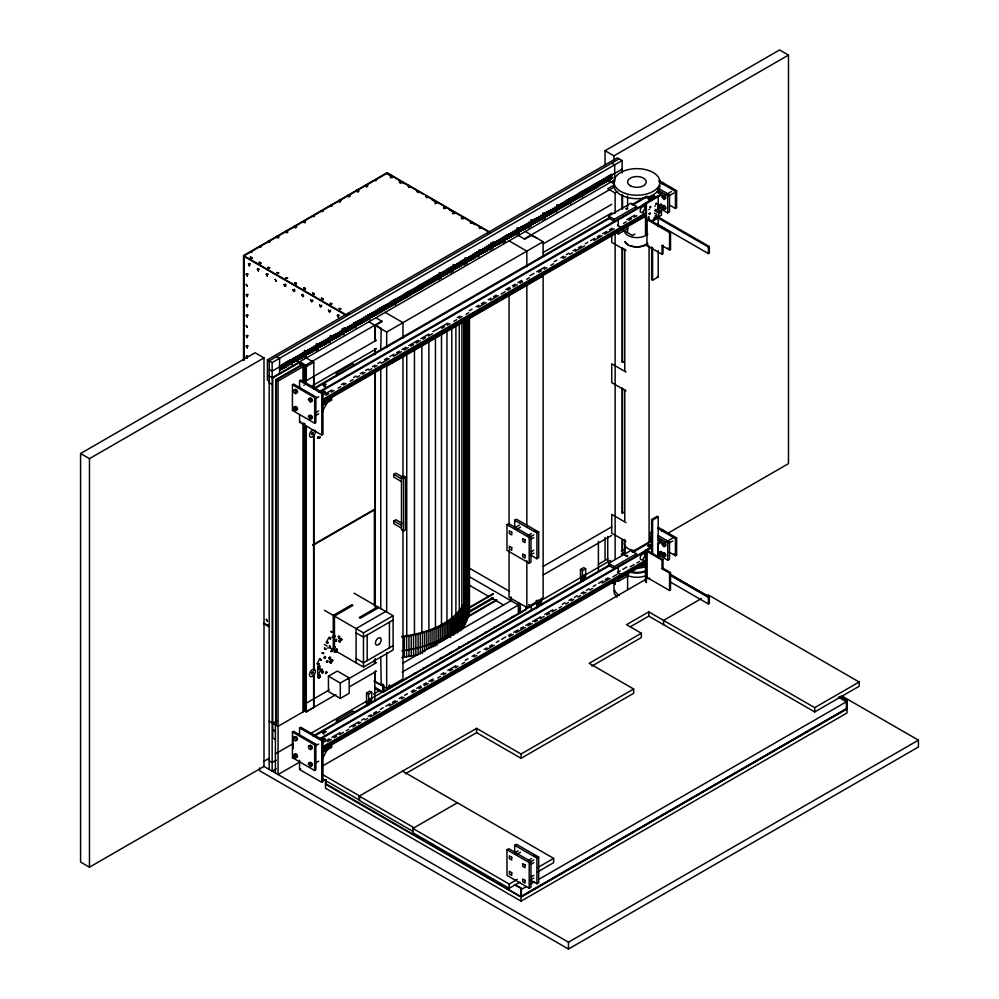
<?xml version="1.0" encoding="UTF-8"?>
<svg xmlns="http://www.w3.org/2000/svg" width="999" height="999" viewBox="0 0 999 999"><rect width="100%" height="100%" fill="white"/><g stroke="black" fill="none" stroke-linecap="round" stroke-linejoin="round"><path stroke-width="1.5" d="M464.235 595.729L464.06 600.387L464.06 320.267M463.723 321.853L463.723 605.082L464.91 595.716M322.153 671.578L322.14 672.964L323.451 671.74M469.455 317.769L469.455 612.312L468.793 616.658L468.169 616.62L468.469 318.531M324.812 656.73L324.937 658.341L325.537 656.855L324.663 656.368L325.524 658.254L325.237 657.667M329.233 658.466L329.845 656.98L329.52 659.04M401.848 637.087C427.984 633.616 461.588 622.889 468.394 593.918L467.345 593.868C460.626 622.477 427.447 633.066 401.635 636.5M461.9 321.765L461.85 629.395L467.432 618.631L468.394 608.978M650.224 545.566L649.812 545.317M276.111 409.877L276.111 411.326M276.111 461.201L276.111 462.649M276.111 512.524L276.111 513.973M276.111 563.848L276.111 565.297M276.111 615.172L276.111 616.62M276.111 666.495L276.111 667.944M276.111 717.819L276.111 719.268M465.959 619.892L466.408 618.531M318.444 674.874L318.444 675.886L320.092 676.123L320.092 675.112L318.444 674.874L320.791 669.417L322.44 669.655L322.44 670.654M320.791 669.417L321.928 670.891M464.847 622.602L465.434 621.253M286.014 285.826L285.489 284.066M294.905 290.959L294.38 289.198M303.783 296.091L302.734 294.28M312.675 301.223L312.675 300.025M321.566 306.356L321.566 305.157M330.457 311.488L330.457 310.289M659.74 211.214L660.776 211.313L660.776 212.725M321.903 670.616L322.04 669.093L321.178 670.978M316.783 390.459L317.232 389.498M319.106 664.273L317.295 663.498L319.568 659.028L321.378 659.815L319.568 659.028M321.928 412.3L327.123 402.772M328.209 642.981L326.411 642.132L328.808 637.737L330.607 638.586L328.808 637.737M321.928 759.59L327.859 748.701M463.461 625.262L461.813 627.872M294.68 390.322L295.417 389.273L296.89 390.122L297.615 392.008L296.89 393.057M294.68 407.43L295.417 406.381L296.89 407.23L297.615 409.115L296.89 410.164M309.503 398.876L310.239 397.827L311.7 398.676L312.437 400.562L311.7 401.61M309.503 415.984L310.239 414.935L311.7 415.784L312.437 417.669L311.7 418.718M661.837 183.816L662.574 182.78M663.011 196.141L663.736 195.105L665.209 195.941L665.946 197.839L665.209 198.876M663.011 206.406L663.736 205.369L665.209 206.206L665.946 208.104L665.209 209.141M294.68 737.612L295.417 736.563L296.89 737.412L297.615 739.297L296.89 740.346M294.68 754.72L295.417 753.671L296.89 754.52L297.615 756.405L296.89 757.454M309.503 746.166L310.239 745.117L311.7 745.966L312.437 747.851L311.7 748.9M309.503 763.273L310.239 762.225L311.7 763.074L312.437 764.959L311.7 766.008M651.286 536.588L650.549 537.624L651.286 539.522M661.837 531.106L662.574 530.069L664.035 530.906M663.011 543.431L663.736 542.395L665.209 543.244L665.946 545.129L665.209 546.166M663.011 553.696L663.736 552.659L665.209 553.508L665.946 555.394L665.209 556.431M252.16 258.579L250.062 258.579M278.833 237.712L276.735 237.712M261.051 263.711L258.953 263.711M287.724 232.58L285.627 232.58M296.603 227.447L294.817 227.872L295.554 226.835M349.95 196.653L347.852 196.653M357.043 191.084L357.792 192.12L358.828 191.521M365.934 185.951L366.67 186.988L367.719 186.388M305.494 289.373L303.396 289.373M392.32 177.66L390.222 177.66M314.385 294.505L312.287 294.505M401.211 182.792L400.162 183.391M323.276 299.638L322.227 300.237M347.852 314.011L348.901 313.399M436.763 203.321L434.977 203.746M445.654 208.454L443.556 208.454M454.545 213.586L452.447 213.586M463.436 218.719L461.338 218.719M488.012 233.092L489.06 232.48M268.157 624.775L268.157 625.624M424.612 667.969L422.827 668.393M486.838 632.042L485.052 632.467M495.729 626.91L493.943 627.335M332.392 650.524L330.944 651.398L331.818 649.924L332.38 650.524L330.944 651.398L332.23 651.56M332.03 637.325L333.366 636.126M329.57 647.764L329.907 645.704M334.003 646.902L334.465 646.44L334.578 648.064L333.828 647.926M338.611 636.363L339.373 636.5L338.723 637.986L338.186 636.513L339.81 636.463L338.711 637.874M654.47 213.287L655.219 213.287M336.688 640.946L335.414 640.796L336.288 639.323C338.137 639.372 333.753 641.495 336.251 640.684M335.751 652.172L334.465 652.022L335.339 650.549L334.403 650.886L334.228 651.823L335.964 652.285M327.772 662.162L326.473 662.012L326.623 660.976L327.922 661.126M323.314 672.777L322.015 672.614L323.314 671.378M323.639 657.854L324.363 657.417M327.797 660.789L326.473 662L327.322 661.912M328.384 647.876L327.535 647.976M243.531 360.527L243.531 255.569L387 172.74L490.109 232.268M80.582 453.521L255.107 352.759L263.998 357.892L263.998 766.42L89.473 867.194L80.582 862.062L80.582 453.521L89.473 458.653L263.998 357.892M605.057 164.748L605.057 150.712L779.595 49.95L788.486 55.082L788.486 463.623L667.657 533.379M605.057 150.712L613.948 155.844L788.486 55.082M269.193 381.069L267.407 380.045L267.407 359.852L617.357 157.817L622.102 160.552L622.102 173.027M619.143 158.841L269.193 360.876L269.193 769.417M267.407 359.852L272.153 362.587L622.102 160.552M622.102 169.106L272.153 371.141L269.193 369.43M279.857 369.78L612.961 177.46M272.153 377.647L614.697 179.882M269.193 375.936L272.739 377.984L299.413 362.587M275.712 724.937L275.712 379.695L302.372 364.298M613.898 185.127L607.729 188.699L615.134 192.969L617.607 191.546M275.712 379.695L278.072 381.069L302.972 366.695M297.927 362.762L303.858 366.183L381.793 321.191M524.313 238.898L614.235 186.988M531.73 235.14L524.762 239.161L518.394 235.477M306.281 383.741L306.281 366.633L313.811 362.287L313.811 388.723M537.212 238.311L530.831 235.14M292.445 384.752L293.631 384.066L315.859 396.89L315.859 422.552L314.673 423.239L292.445 410.414L292.445 384.752L314.673 397.577L315.859 396.89M299.563 388.336L299.563 380.644L300.749 379.957L322.964 392.782L322.964 434.365L321.79 435.04L299.563 422.215L299.563 414.51M368.893 321.79L386.675 332.055L543.131 241.733L543.131 255.732M303.758 379.308L306.231 380.731L376.511 340.147M543.244 243.881L611.688 204.37M311.638 386.163L376.511 348.701M543.244 252.435L611.688 212.924M336.451 376.086L336.451 373.201L352.747 363.786L354.533 364.822M636.475 206.481L614.248 219.318L614.248 221.366L608.616 218.119L608.616 216.071L630.844 203.234L636.475 206.481L636.475 208.541M314.435 387.962L609.427 217.657M632.117 204.545L646.728 196.116M313.823 389.173L610.164 218.082M632.866 204.982L647.477 196.541M648.176 198.189L649.949 199.9L648.176 198.189L649.662 197.327L651.435 198.364M649.213 197.927L650.399 197.253L649.213 198.614L649.213 197.927L651.385 199.188M648.176 198.876L650.224 198.277M655.431 196.728L652.172 198.614L652.172 199.987L650.699 199.126L650.699 197.765L653.958 195.879L655.431 196.728L655.431 198.102M658.254 211.726L658.254 196.653L646.403 203.496L646.403 235.14L645.504 234.628L645.504 202.984L652.097 199.176M654.732 197.652L657.367 196.141L658.254 196.653M318.718 391.995L651.036 200.137M656.343 197.065L661.663 193.993L661.663 194.855L657.679 197.153M320.055 392.07L645.716 204.058M292.445 410.414L293.631 409.727M299.563 380.644L321.79 393.469L322.964 392.782M666.383 194.43L671.465 191.508M315.147 398.751L318.706 396.703M657.579 189.922L667.732 195.792L669.517 194.768L669.517 211.875L667.732 212.899L658.841 207.767M658.928 181.818L675.436 191.346L676.623 190.659L676.623 207.767L675.436 208.454L670.354 205.519M323.863 394.667L331.943 389.997M341.371 384.565L344.068 383.004M353.496 377.56L356.193 375.999M360.227 373.676L362.924 372.115M365.622 370.567L368.306 369.006M372.352 366.67L375.05 365.122M377.734 363.561L380.432 362M384.478 359.677L387.175 358.117M389.86 356.568L393.906 354.233M396.603 352.672L399.288 351.124M401.985 349.563L406.031 347.227M408.716 345.679L418.156 340.234M420.841 338.673L428.921 334.016M432.967 331.68L447.789 323.127M457.217 317.682L459.902 316.121M469.343 310.677L472.028 309.128M476.073 306.793L478.771 305.232M481.456 303.684L484.153 302.123M488.199 299.787L490.884 298.239M493.581 296.678L496.278 295.13M505.706 289.685L509.752 287.35M512.437 285.789L515.134 284.24M517.832 282.68L521.865 280.344M529.957 275.687L533.99 273.351M536.688 271.79L544.767 267.133M554.195 261.688L556.893 260.127M560.938 257.792L563.623 256.243M566.321 254.683L569.018 253.134M573.051 250.799L575.749 249.238M578.446 247.69L581.143 246.129M585.177 243.793L587.874 242.245M590.571 240.684L594.605 238.349M597.302 236.8L599.999 235.24M602.697 233.691L606.73 231.356M609.427 229.795L612.125 228.247M626.81 219.768L634.777 215.16M668.918 195.879L673.988 192.944M325.949 395.179L328.646 393.618M331.331 392.07L334.028 390.509M338.074 388.174L340.759 386.625M343.456 385.065L346.154 383.504M350.199 381.181L352.884 379.62M356.93 377.285L359.628 375.736M362.312 374.175L365.01 372.627M369.056 370.292L371.74 368.731M374.438 367.182L377.135 365.622M381.181 363.286L389.26 358.629M393.294 356.293L401.386 351.623M404.071 350.075L408.116 347.739M410.814 346.178L413.499 344.63M416.196 343.069L420.242 340.734M422.927 339.185L425.624 337.625M428.321 336.076L432.367 333.741M441.795 328.296L444.48 326.735M447.177 325.187L449.875 323.626M453.908 321.291L456.605 319.742M459.303 318.182L462 316.633M466.034 314.298L468.731 312.737M478.159 307.292L486.238 302.635M490.284 300.299L498.364 295.629M501.061 294.081L505.094 291.745M507.792 290.185L510.489 288.636M513.186 287.075L517.22 284.74M519.917 283.192L522.614 281.631M526.648 279.295L529.345 277.747M538.773 272.302L541.47 270.741M544.168 269.193L546.853 267.632M550.899 265.297L553.596 263.748M563.024 258.304L565.721 256.743M569.755 254.408L572.452 252.859M575.149 251.298L584.577 245.854M594.005 240.409L602.085 235.752M604.782 234.191L614.21 228.746M623.563 223.351L626.223 221.815M628.87 220.28L631.53 218.744M634.19 217.208L636.85 215.684M322.015 399.837L646.303 212.612M658.266 205.707L660.913 204.171L661.663 204.608L661.663 206.993L657.679 209.303M322.752 400.274L645.716 213.811M657.679 206.905L661.663 204.608M322.752 401.81L645.716 215.347M657.679 208.441L661.663 206.144L658.279 204.196M322.752 402.659L645.716 216.196M386.675 366.271L543.131 275.949M321.678 404.133L331.705 398.351L331.705 400.062L321.678 405.844M616.146 232.73L618.393 234.028L627.884 228.559L627.884 226.498M658.791 212.937L661.463 211.388L661.463 215.16L658.791 216.696L658.791 212.937L656.518 211.613M315.085 412.999L318.631 410.951M299.563 422.215L300.749 421.528M315.147 415.859L318.706 413.811M658.216 217.944L652.572 221.204L651.635 220.654L657.28 217.395L658.216 217.944L658.216 225.699M634.939 234.053L632.467 235.489L623.401 230.245M662.05 245.642L662.986 245.105L662.986 253.796L662.05 254.333L662.05 245.642L669.567 249.987L670.516 249.45L670.516 232.068L669.567 232.605L646.99 219.568L646.99 245.642L647.926 245.105M655.631 216.608L708.391 247.065L709.34 246.528L709.34 253.047L708.391 253.584L658.279 224.65M651.635 247.065L651.635 279.683L652.572 280.22L658.216 276.96L658.216 250.562M401.498 481.58L393.793 477.135L393.793 474.388L395.866 473.201L402.285 476.898M401.498 477.135L403.571 475.936L405.644 477.135L405.644 529.82L403.571 531.018L401.498 529.82L401.498 477.135L403.571 478.334L405.644 477.135M312.862 544.905L375.025 509.003M312.787 545.454L374.375 509.89L374.375 605.769M401.498 528.109L393.793 523.663L393.793 520.929L395.866 519.73L402.285 523.439M506.98 524.687L508.766 523.663L530.981 536.488L530.981 562.15L529.208 563.186L506.98 550.349L506.98 524.687L529.208 537.524L533.816 534.852M514.685 527.784L514.685 520.242L516.458 519.218L538.686 532.042L538.686 557.704L536.913 558.728L530.369 554.957M377.709 606.855L359.19 617.544L360.377 618.231L378.896 607.542M514.36 527.959L519.368 525.074M516.733 529.333L520.479 527.16M385.714 611.475L356.081 628.583L356.081 662.799M527.697 535.651L531.443 533.491M324.425 610.302L363.486 632.854L393.119 615.746L393.119 649.962L363.486 667.07L329.82 647.627M514.685 520.242L536.913 533.066L538.686 532.042M531.318 539.035L533.816 537.599M393.119 620.029L363.486 637.137L356.081 632.854M531.318 551.698L533.816 550.249M531.318 554.433L533.816 552.996M328.446 676.186L337.337 671.053L349.188 677.896L349.188 693.294L340.309 698.426L328.446 691.583L328.446 676.186L340.309 683.029L349.188 677.896M393.119 645.691L363.486 662.799L356.081 658.516M468.756 607.717L492.957 593.743M469.23 607.991L493.431 594.018M329.208 689.947L306.231 703.209L303.758 701.785M348.127 679.02L376.511 662.637M543.244 566.371L611.688 526.86M272.739 723.226L276.773 720.903M468.756 611.525L492.957 597.552M469.23 612.337L493.431 598.364M467.145 616.795L496.715 599.725M305.632 710.401L278.072 726.31L269.193 721.178M467.145 617.345L496.715 600.262M335.964 694.592L306.231 711.763L306.231 425.799M349.475 686.8L376.511 671.191M543.244 574.924L611.688 535.414M303.758 710.339L306.281 711.862L313.811 707.517L313.811 674.862M402.759 663.224L511.663 600.337M651.635 553.696L651.635 519.53L657.28 516.271L658.216 516.82L658.216 557.192M651.635 519.53L652.572 520.079L658.216 516.82M374.825 681.568L381.193 684.74L380.756 656.98M292.445 732.042L293.631 731.355L315.859 744.18L315.859 769.842L314.673 770.529L292.445 757.704L292.445 732.042L314.673 744.867L315.859 744.18M299.563 734.09L299.563 727.934L300.749 727.247L322.964 740.084L322.964 781.655L321.79 782.329L299.563 769.505L299.563 760.264M402.098 672.152L520.417 603.846M366.533 693.031L369.792 691.146L371.715 692.257L371.715 700.137L368.456 702.01L366.533 700.898L366.533 693.031L368.456 694.143L371.715 692.257M580.469 569.517L583.728 567.632L585.651 568.743L585.651 576.61L582.392 578.496L580.469 577.385L580.469 569.517L582.392 570.629L585.651 568.743M651.735 531.793L649.949 532.817L649.949 542.145M373.501 694.13L378.896 691.021M598.426 564.285L607.854 558.841M621.316 551.061L625.362 548.726M373.976 681.081L386.675 688.411L402.972 679.008L402.972 529.62M509.053 550.549L509.053 597.227L526.835 607.492L543.131 598.089L543.131 274.4M368.456 699.275L371.266 698.164L370.829 703.046M538.249 601.248L541.058 600.137L540.609 605.019M582.392 575.761L585.214 574.65L584.765 579.52M275.412 753.845L292.857 743.78M310.327 733.691L366.758 701.111M370.791 698.788L536.65 603.021M540.671 600.699L582.292 576.673M584.977 575.124L610.514 560.377M621.291 554.158L625.337 551.823M374.762 687.762L382.804 692.394L526.273 609.565L526.248 606.43M263.611 761.525L269.018 758.403M336.451 723.376L336.451 720.491L352.747 711.076L354.533 712.112M636.475 553.771L614.248 566.608L614.248 568.656L608.616 565.409L608.616 563.361L630.844 550.524L636.475 553.771L636.475 555.831M313.087 736.038L609.427 564.947M632.117 551.835L652.047 540.334M315.172 735.689L610.164 565.372M632.866 552.272L651.46 541.533M276.199 760.239L272.153 762.574L269.193 760.863M648.176 545.479L649.662 544.63L648.176 546.166L648.176 545.479L651.385 547.165M649.213 545.217L650.399 544.542L649.213 545.904L649.213 545.217L651.385 546.478M648.176 546.166L649.949 547.19L651.435 545.654M645.504 581.918L645.504 550.274L652.097 546.465M320.055 738.511L652.359 546.653M657.679 543.593L661.663 541.283L661.663 542.145L657.679 544.443M645.504 550.274L646.403 550.786L651.673 547.739M320.055 739.36L645.716 551.348M292.445 757.704L293.631 757.017M299.563 727.934L321.79 740.759L322.964 740.084M666.383 541.72L672.739 538.061M315.147 746.041L318.706 743.993M276.199 768.793L272.153 771.128L272.153 362.587M657.579 537.212L667.732 543.081L669.517 542.057L669.517 559.165L667.732 560.189L658.841 555.057M676.623 537.949L658.841 527.684L657.654 528.371L675.436 538.636L676.623 537.949L676.623 555.057L675.436 555.744L669.093 552.072M322.515 742.744L329.245 738.848M331.943 737.299L340.022 732.629M349.45 727.185L358.878 721.74M361.576 720.179L364.273 718.631M368.306 716.295L371.004 714.747M373.701 713.186L376.398 711.625M380.432 709.302L383.129 707.742M385.826 706.181L389.86 703.858M392.557 702.297L395.254 700.749M399.288 698.413L401.985 696.852M404.682 695.304L407.38 693.743M411.413 691.408L414.11 689.859M416.808 688.299L420.841 685.963M423.539 684.415L426.236 682.854M428.921 681.306L432.967 678.97M441.046 674.3L443.743 672.752M447.789 670.416L455.869 665.746M465.297 660.302L467.994 658.753M472.028 656.418L474.725 654.857M477.422 653.309L480.107 651.748M484.153 649.412L486.85 647.864M489.547 646.303L492.232 644.755M496.278 642.419L498.976 640.859M501.66 639.31L505.706 636.975M508.404 635.414L511.088 633.865M513.786 632.305L517.832 629.969M520.529 628.421L523.214 626.86M525.911 625.312L529.957 622.976M532.642 621.415L540.734 616.758M544.767 614.422L552.847 609.752M562.275 604.308L564.972 602.759M569.018 600.424L571.715 598.863M574.4 597.315L577.097 595.754M581.143 593.418L583.828 591.87M586.525 590.309L589.223 588.761M593.256 586.425L595.953 584.865M598.651 583.316L602.697 580.981M605.382 579.42L608.079 577.872M620.167 570.891L617.507 572.427L622.015 575.024M622.827 569.355L626.81 567.057M668.918 543.169L672.727 540.971M327.297 741.683L331.331 739.36M334.028 737.799L336.725 736.238M339.423 734.69L343.456 732.354M346.154 730.806L348.851 729.245M352.884 726.91L355.582 725.361M358.279 723.8L360.964 722.24M365.01 719.917L367.707 718.356M370.404 716.807L379.832 711.363M389.26 705.918L397.34 701.248M401.386 698.913L404.071 697.364M412.15 692.694L416.196 690.359M418.893 688.811L421.59 687.25M424.275 685.689L428.321 683.366M431.019 681.805L433.703 680.257M437.749 677.921L440.447 676.36M443.131 674.812L445.829 673.251M449.875 670.916L452.572 669.367M455.257 667.807L457.954 666.258M462 663.923L464.685 662.362M474.113 656.917L476.81 655.369M486.238 649.924L494.318 645.254M509.14 636.7L513.186 634.365M515.871 632.817L525.299 627.372M527.996 625.811L532.042 623.476M534.74 621.927L537.425 620.367M540.122 618.818L544.168 616.483M546.853 614.922L549.55 613.374M552.247 611.813L556.281 609.477M558.978 607.929L561.675 606.368M565.721 604.033L568.406 602.484M571.103 600.923L573.801 599.375M577.834 597.04L580.531 595.479M583.229 593.93L585.926 592.37M589.959 590.034L592.657 588.486M602.085 583.041L610.164 578.371M612.862 576.823L616.907 574.487M630.207 566.808L634.19 564.51M636.85 562.974L639.497 561.438M322.015 747.127L646.303 559.902M658.266 552.996L660.913 551.473L661.663 551.898L661.663 554.295L657.679 556.593M322.752 747.564L645.716 561.101M657.679 554.195L661.663 551.898M299.575 762.137L278.072 774.55L278.072 381.069M322.752 749.1L645.716 562.637M657.679 555.731L661.663 553.434L658.279 551.485M322.752 749.949L645.716 563.498M321.678 751.435L331.705 745.641L331.705 747.352L321.678 753.146M616.146 580.019L618.393 581.318L627.884 575.849L627.884 573.788M299.563 769.505L300.749 768.818M662.05 560.089L662.986 559.54L662.986 568.231L670.516 572.577L670.516 589.959L669.567 590.509L646.99 577.472L646.99 551.398L662.05 560.089L662.05 568.781L669.567 573.126L670.516 572.577M315.147 763.149L318.706 761.101M662.05 568.781L662.986 568.231M321.865 766.383L645.903 579.295M325.786 783.703L521.053 896.79L847.002 708.603M630.469 626.698L648.776 616.133L814.709 711.937L859.152 686.276L859.152 682.005L814.709 707.654L648.776 611.863L626.548 624.687L641.358 633.241L641.358 637.524L591.883 666.083M412.749 831.255L359.265 800.386L359.265 796.103L476.61 728.358L521.053 754.02L633.653 689.01L633.653 693.294L521.053 758.303L476.61 732.642L405.307 773.8M641.358 633.241L589.21 663.348L633.653 689.01M701.298 598.638L663.586 620.416L663.586 624.687M670.142 575.362L708.391 597.439L709.34 596.903L709.34 603.408L708.391 603.958L670.142 581.88M519.98 882.092L509.203 888.323L412.899 832.716L412.899 828.446L457.355 802.784M506.98 849.737L508.766 848.713L530.981 861.538L530.981 887.199L529.208 888.236L506.98 875.399L506.98 849.737L529.208 862.574L530.981 861.538M514.685 852.834L514.685 845.291L516.458 844.267L538.686 857.092L538.686 882.754L536.913 883.778L530.369 880.007M515.609 852.284L518.106 850.836M516.733 854.382L520.479 852.209M527.697 860.701L531.443 858.541M531.318 861.35L533.816 859.914M514.685 845.291L536.913 858.116L538.686 857.092M531.318 864.085L533.816 862.649M412.899 828.446L509.203 884.04L517.282 879.37M537.487 867.706L553.646 858.378L553.646 862.661L537.487 871.99M531.318 876.747L533.816 875.311M531.318 879.482L533.816 878.046M514.31 884.677L521.353 888.398L521.353 896.615M839.959 696.665L847.002 700.386L847.002 712.961L521.053 901.148L325.487 788.236L325.487 779.769M521.053 889.597L526.461 886.488M530.506 884.14L534.552 881.805M538.611 879.47L846.415 701.76L846.415 708.603L521.053 896.44M847.002 708.94L521.053 897.127L325.487 784.215M263.599 766.196L568.468 942.207L918.418 740.159L918.418 747.002L568.468 949.05L259.553 770.704L259.553 767.969M333.591 647.027L335.202 647.002L334.091 648.413L333.379 647.964M335.714 649.362L337.325 649.338L336.201 650.749L335.502 650.299M325.911 672.102L326.923 672.315L326.061 673.713L325.474 673.114L326.923 672.315L326.336 671.64M319.168 663.661L317.22 664.11L317.982 663.973M322.003 653.346L323.738 653.009L322.977 653.134L323.651 653.633L322.103 652.747M328.296 642.357L326.323 642.757L327.073 642.657M317.295 663.498L318.431 663.811M339.273 201.348L340.01 201.174M305.195 222.74L303.396 222.315M296.303 284.665L294.518 284.24M324.176 391.346C321.641 392.232 326.486 393.281 325.187 391.508M476.91 637.787L477.647 636.75M401.848 657.617L418.094 654.657L418.094 634.128M468.019 642.919L468.756 641.882M459.128 647.015L459.865 646.84M405.794 678.845L406.531 677.809M396.903 682.941L397.639 682.767M388.012 688.074L388.748 687.899M324.176 738.636C321.641 739.522 326.486 740.571 325.187 738.798M326.411 642.132L327.572 642.494M332.505 636.987L333.491 636.8M319.48 668.768C321.928 668.343 316.621 669.355 319.056 668.943M324.001 386.738L325.674 386.476M314.335 389.048L316.009 388.786M401.848 650.774C427.984 647.302 461.588 636.575 468.394 607.604L468.394 319.131M332.13 631.793C334.49 631.53 329.245 632.242 331.606 631.992M466.183 596.053L467.644 596.028M466.196 596.278L464.935 596.291L464.935 320.841M649.812 198.514L649.662 197.327M654.707 206.269L655.344 205.894M648.788 209.69L649.425 209.315M648.913 216.621L648.788 217.208M646.728 220.717L646.728 219.143M249.4 263.486L250.449 264.098M258.291 268.619L259.34 269.231M267.183 273.751L268.232 274.363M247.178 273.664L248.227 274.275M247.178 294.193L248.227 294.805M247.178 304.458L248.227 305.07M338.299 314.81L339.348 315.422M247.178 314.722L248.227 315.334M247.178 335.252L248.227 335.864M247.178 345.517L248.227 346.129M247.178 355.781L248.227 356.393M646.728 578.621L646.728 577.047M340.01 202.385L338.961 201.786M319.131 437.724L319.418 438.324L318.344 438.074M511.725 617.07L513.199 617.07L513.199 616.221M502.834 622.202L504.32 622.202L504.32 621.353M459.128 646.84L460.177 647.439L458.391 647.864M449.5 652.996L450.974 652.996L450.974 652.147M431.718 663.261L433.204 663.261L433.204 662.412M413.936 673.526L415.422 673.526L415.422 672.677M396.903 682.767L397.952 683.366L396.153 683.791M388.012 687.899L389.061 688.498L387.275 688.923M658.841 180.394L676.623 190.659M658.079 188.174L669.517 194.768M611.725 163.112L614.697 164.823L614.697 181.98M657.155 191.396L661.663 193.993M658.279 192.907L661.663 194.855M650.699 197.765L652.172 198.614M649.213 198.614L651.385 199.875M608.029 180.307L613.361 183.391M658.054 209.428L661.463 211.388M645.504 202.984L646.403 203.496M655.257 215.309L709.34 246.528M647.926 219.031L670.516 232.068M668.006 248.002L670.516 249.45M608.616 216.071L614.248 219.318M617.507 225.137L622.015 227.735M646.99 245.642L662.05 254.333M625.986 250.562L611.725 242.332L611.725 235.09M657.28 276.423L658.216 276.96M525.349 231.468L543.131 241.733M509.053 240.871L526.835 251.136L526.835 266.696M399.051 180.245L387 172.74M401.735 181.781L423.151 194.156M425.836 195.704L488.773 232.043M390.085 175.612L386.526 173.551L243.531 256.119L345.304 314.872M401.261 182.055L403.933 183.604M432.055 199.837L434.74 201.386M449.463 209.89L452.147 211.438M472.227 223.039L474.912 224.575M621.728 361.014L624.325 362.512M625.986 372.028L611.725 363.798L611.725 382.617L625.986 390.846M385.202 312.387L402.972 322.652L402.972 338.211M375.861 317.769L382.23 321.453L375.274 325.474L375.274 341.034M375.274 324.962L381.193 328.384L380.756 350.424M243.531 255.569L346.641 315.097M673.826 536.563L676.036 539.298M621.728 511.563L624.325 513.061M658.079 535.464L669.517 542.057M658.279 539.335L661.663 541.283M658.279 540.197L661.663 542.145M625.986 522.577L611.725 514.348L611.725 533.166L625.986 541.396M674.088 553.596L676.623 555.057M652.172 545.904L650.699 545.054L650.699 546.416L652.172 547.277M658.279 552.335L661.663 554.295M647.926 550.861L662.986 559.54M336.451 373.201L338.224 374.225M306.281 357.942L313.811 362.287M708.029 594.755L859.152 682.005M669.767 574.05L709.34 596.903M670.179 574.612L706.555 595.604M299.712 361.738L305.632 365.159M295.854 360.539L306.281 366.633M298.226 362.587L302.372 364.985M276.598 356.606L279.558 358.316L279.558 373.913M841.533 695.779L918.418 740.159M840.259 696.49L847.002 700.386M608.616 563.361L614.248 566.608M838.348 697.102L846.415 701.76M534.615 530.544L536.838 531.83M269.193 382.779L272.153 384.49M611.438 582.267L615.134 584.403L615.134 579.72M393.793 474.388L401.498 478.846M393.793 520.929L401.498 525.374M469.555 568.269L509.727 591.458M528.608 604.582L531.281 606.131L531.281 610.576M468.843 576.411L518.394 605.019M468.843 584.964L488.936 596.553M491.608 598.101L503.658 605.069M354.058 593.194L393.119 615.746M324.425 644.517L327.123 646.078M263.611 623.039L268.968 626.136M374.762 687.212L382.804 691.845M263.611 623.588L268.968 626.673M375.711 688.923L380.157 691.495M336.451 720.491L338.224 721.515M402.535 771.128L553.646 858.378M322.777 733.328L324.001 734.028M533.503 854.957L537.949 857.529M275.412 730.931L272.739 729.382L272.739 377.984M275.412 731.605L272.739 730.069L272.739 737.936L275.412 739.485M514.61 884.515L521.353 888.398M321.853 774.163L359.565 795.941L359.565 800.211L321.853 778.433M359.265 796.103L414.086 827.759M336.588 648.863L337.187 650.511L335.452 650.062M656.156 213.699L656.593 214.335M442.082 657.28L442.082 658.129L440.297 657.704M333.903 636.6L334.665 636.738L334.553 635.127L334.777 637.112M464.423 596.99L466.058 600.874M320.329 659.065C319.418 657.217 321.528 661.638 320.617 659.79M329.32 645.779L330.157 647.677M324.95 648.426C324.051 646.578 326.124 651.011 325.224 649.15M329.583 637.787L329.308 637.2L330.107 639.11M465.809 597.602L466.158 598.389M846.715 700.561L846.715 708.778M814.709 707.654L814.709 711.937M708.391 247.065L708.391 253.584M708.391 597.439L708.391 603.958M675.436 191.346L675.436 208.454M675.436 538.636L675.436 555.744M669.567 232.605L669.567 249.987M669.567 573.126L669.567 590.509M667.732 195.792L667.732 212.899M667.732 543.081L667.732 560.189M660.913 204.171L660.913 205.719M660.913 551.473L660.913 553.009M658.254 214.735L658.254 217.745M658.254 223.776L658.254 226.785M658.254 543.943L658.254 557.504M654.32 217.158L654.32 219.755M653.958 195.879L653.958 197.253M652.572 247.602L652.572 280.22M652.572 520.079L652.572 554.245M649.949 546.503L649.949 547.19M649.075 246.004L649.075 542.507M648.776 611.863L648.776 616.133M646.403 550.786L646.403 582.429M627.597 195.966L627.597 206.88M627.597 228.721L627.597 231.83M627.597 574.875L627.597 588.911M624.762 249.126L624.762 370.854M624.762 389.573L624.762 520.666M624.762 539.385L624.762 554.994M623.139 216.234L623.139 217.095M623.139 229.233L622.402 226.411L622.402 227.959M623.139 563.523L623.139 564.385M623.139 576.535L622.402 573.701L622.402 575.249M622.539 194.93L622.539 208.966M622.539 247.952L622.539 361.8M622.539 388.311L622.539 513.061M622.539 539.572L622.539 555.169M622.102 194.855L622.102 208.891M622.102 247.877L622.102 362.35M622.102 388.211L622.102 513.286M622.102 539.46L622.102 550.374M618.393 231.98L618.393 234.028M618.393 579.27L618.393 581.318M618.244 219.193L618.244 226.411M618.244 566.483L618.244 573.701M615.134 192.969L615.134 213.249M615.134 233.516L615.134 559.452M613.948 155.844L613.948 160.527M611.725 174.038L611.725 178.709M610.639 175.125L610.639 179.62M610.339 174.95L610.339 179.783M610.039 175.125L610.039 179.62M608.641 176.274L608.641 180.769M608.354 176.099L608.354 180.931M608.054 176.274L608.054 180.769M607.729 536.463L607.729 561.413M606.655 177.422L606.655 181.918M606.356 177.248L606.356 182.08M606.068 177.422L606.068 181.918M605.057 537.425L605.057 559.253M604.67 178.571L604.67 183.067M604.37 178.396L604.37 183.229M604.083 178.571L604.083 183.067M602.684 179.72L602.684 184.203M602.385 179.545L602.385 184.378M602.085 179.72L602.085 184.203M600.699 180.869L600.699 185.352M600.399 180.694L600.399 185.527M600.099 180.869L600.099 185.352M598.701 182.018L598.701 186.501M598.413 181.843L598.413 186.676M598.401 541.371L598.401 571.828M598.114 182.018L598.114 186.501M596.715 183.167L596.715 187.65M596.415 182.992L596.415 187.824M596.128 183.167L596.128 187.65M594.73 184.315L594.73 188.799M594.43 184.141L594.43 188.973M594.13 184.315L594.13 188.799M592.744 185.452L592.744 189.947M592.444 185.29L592.444 190.122M592.145 185.452L592.145 189.947M590.746 186.601L590.746 191.096M590.459 186.438L590.459 191.271M590.159 186.601L590.159 191.096M588.761 187.75L588.761 192.245M588.461 187.587L588.461 192.42M588.174 187.75L588.174 192.245M586.775 188.898L586.775 193.394M586.475 188.736L586.475 193.569M586.176 188.898L586.176 193.394M584.79 190.047L584.79 194.543M584.49 189.885L584.49 194.718M584.19 190.047L584.19 194.543M582.792 191.196L582.792 195.692M582.842 576.011L582.842 581.143M582.504 191.021L582.504 197.015M582.392 570.629L582.392 580.894M582.205 191.196L582.205 195.692M580.806 192.345L580.806 196.84M580.519 192.17L580.519 197.003M580.219 192.345L580.219 196.84M578.821 193.494L578.821 197.989M578.521 193.319L578.521 198.152M578.234 193.494L578.234 197.989M576.835 194.643L576.835 199.138M576.535 194.468L576.535 199.3M576.236 194.643L576.236 199.138M574.85 195.792L574.85 200.275M574.55 195.617L574.55 200.449M574.25 195.792L574.25 200.275M572.852 196.94L572.852 201.423M572.564 196.766L572.564 201.598M572.265 196.94L572.265 201.423M570.866 198.089L570.866 202.572M570.566 197.914L570.566 203.908M570.279 198.089L570.279 202.572M568.881 199.238L568.881 203.721M568.581 199.063L568.581 203.896M568.468 942.207L568.468 949.05M568.281 199.238L568.281 203.721M566.895 200.387L566.895 204.87M566.595 200.212L566.595 205.045M566.296 200.387L566.296 204.87M564.897 201.536L564.897 206.019M564.61 201.361L564.61 206.194M564.31 201.536L564.31 206.019M562.912 202.672L562.912 207.168M562.612 202.51L562.612 207.342M562.325 202.672L562.325 207.168M560.926 203.821L560.926 208.316M560.626 203.659L560.626 208.491M560.339 203.821L560.339 208.316M558.941 204.97L558.941 209.465M558.641 204.807L558.641 209.64M558.341 204.97L558.341 209.465M556.955 204.62L556.955 210.614M556.655 206.293L556.655 211.938M556.356 207.617L556.356 210.614M554.957 207.268L554.957 211.763M554.67 207.442L554.67 211.925M554.37 208.766L554.37 211.763M552.971 208.416L552.971 212.912M552.672 208.591L552.672 213.074M552.385 209.915L552.385 212.912M550.986 209.565L550.986 214.061M550.686 209.74L550.686 214.223M550.387 209.565L550.387 214.061M549 210.714L549 215.21M548.701 210.539L548.701 215.372M548.401 210.714L548.401 215.21M547.002 211.863L547.002 216.346M546.715 211.688L546.715 216.521M546.416 211.863L546.416 216.346M545.017 213.012L545.017 217.495M544.717 212.837L544.717 218.831M544.43 213.012L544.43 218.993M543.031 212.662L543.031 218.644M542.732 214.323L542.732 219.98M542.432 215.659L542.432 218.644M541.508 598.176L541.508 602.11L538.249 603.983L536.313 602.872L536.313 600.249M541.046 215.309L541.046 219.792M540.746 215.472L540.746 219.967M540.447 216.808L540.447 219.792M539.048 216.458L539.048 220.941M538.761 216.621L538.761 221.116M538.686 601.51L538.686 606.643L538.249 600.049M538.461 217.944L538.461 220.941M537.062 217.607L537.062 222.09M536.913 533.066L536.913 558.728M536.913 858.116L536.913 883.778M536.775 217.77L536.775 222.265M536.475 217.607L536.475 222.09M535.077 218.744L535.077 223.239M534.777 218.581L534.777 223.414M534.49 218.744L534.49 223.239M533.091 219.892L533.091 224.388M532.792 219.73L532.792 224.563M532.492 219.892L532.492 224.388M531.106 219.543L531.106 225.537M530.806 221.216L530.806 226.86M530.506 222.54L530.506 225.537M529.208 537.524L529.208 563.186M529.208 862.574L529.208 888.236M529.108 222.19L529.108 226.686M528.821 222.365L528.821 228.009M528.521 223.689L528.521 226.686M527.122 223.339L527.122 227.834M526.823 223.514L526.823 227.997M526.835 283.816L526.835 526.573M526.835 560.814L526.835 607.492M526.535 224.837L526.535 227.834M525.137 224.488L525.137 228.983M524.837 224.663L524.837 229.146M524.537 225.986L524.537 228.983M523.151 225.637L523.151 230.132M522.852 225.811L522.852 230.294M522.552 225.637L522.552 230.132M521.153 226.785L521.153 231.281M520.866 226.611L520.866 231.443M521.053 754.02L521.053 758.303M521.053 888.573L521.053 901.148M520.566 226.785L520.566 231.281M520.317 603.621L520.317 612.974L519.867 603.359M519.168 227.934L519.168 232.417M518.868 227.76L518.868 233.754M518.581 227.934L518.581 233.916M518.394 602.659L518.394 613.573M517.182 227.585L517.182 233.566M516.883 229.246L516.883 234.902M516.595 230.582L516.595 233.566M515.197 230.232L515.197 234.715M514.897 230.394L514.897 234.89M514.597 231.731L514.597 234.715M513.211 231.381L513.211 235.864M512.912 231.543L512.912 236.039M512.612 232.879L512.612 235.864M511.213 232.53L511.213 237.013M510.926 232.692L510.926 237.188M510.988 596.828L510.988 601.498M510.626 232.53L510.626 237.013M509.228 233.679L509.228 238.162M509.053 293.781L509.053 525.649M509.203 884.04L509.203 888.323M508.928 233.841L508.928 238.336M508.641 233.679L508.641 238.162M507.242 234.815L507.242 239.31M506.943 234.653L506.943 239.485M506.643 234.815L506.643 239.31M505.257 235.964L505.257 240.459M504.957 236.139L504.957 241.783M504.657 237.462L504.657 241.958M503.259 237.113L503.259 241.608M502.972 237.287L502.972 242.932M502.672 238.611L502.672 241.608M501.273 238.262L501.273 242.757M500.974 238.436L500.974 242.932M500.686 239.76L500.686 242.757M499.288 239.41L499.288 243.906M498.988 239.585L498.988 244.068M498.688 240.909L498.688 243.906M497.302 240.559L497.302 245.055M497.002 240.734L497.002 245.217M496.703 240.559L496.703 245.055M495.304 241.708L495.304 246.204M495.017 241.533L495.017 246.366M494.717 241.708L494.717 246.204M493.319 242.857L493.319 247.352M493.031 241.533L493.031 247.515M492.732 242.857L492.732 248.838M491.333 244.006L491.333 248.501M491.033 242.682L491.033 248.664M490.746 244.006L490.746 249.987M489.348 245.155L489.348 249.638M489.048 244.98L489.048 249.812M488.748 245.155L488.748 249.638M487.362 246.303L487.362 250.786M487.062 246.129L487.062 250.961M486.763 246.303L486.763 250.786M485.364 247.452L485.364 251.935M485.077 247.277L485.077 252.11M484.777 247.452L484.777 251.935M483.379 248.601L483.379 253.084M483.079 248.426L483.079 253.259M482.792 248.601L482.792 253.084M481.393 249.75L481.393 254.233M481.093 249.575L481.093 254.408M480.794 249.75L480.794 254.233M479.408 250.886L479.408 255.382M479.108 249.563L479.108 255.557M478.808 250.886L478.808 256.88M477.41 252.035L477.41 256.531M477.122 251.873L477.122 256.706M476.823 252.035L476.823 256.531M476.61 728.358L476.61 732.642M475.424 253.184L475.424 257.68M475.124 253.022L475.124 257.854M474.837 253.184L474.837 257.68M473.439 254.333L473.439 258.828M473.139 254.171L473.139 259.003M472.852 254.333L472.852 258.828M471.453 255.482L471.453 259.977M471.153 255.307L471.153 260.14M470.854 256.98L470.854 259.977M469.468 256.631L469.468 261.126M469.168 256.456L469.168 261.288M468.868 256.631L468.868 261.126M468.793 317.432L468.793 616.658M468.169 318.956L468.169 616.62M467.819 596.715L467.819 617.245M467.657 318.731L467.657 596.291M467.47 257.779L467.47 262.275M467.557 318.906L467.569 596.64M467.432 598.101L467.432 618.631M467.182 257.605L467.182 262.437M467.22 318.456L467.345 596.64M466.983 620.017L466.558 595.604L466.558 599.712M466.883 257.779L466.883 263.773M466.92 318.893L466.77 600.499M466.446 600.861L466.446 621.39M466.283 320.417L466.321 600.287M466.058 595.404L465.959 602.409M465.784 595.991L465.784 600.099M465.859 602.222L465.859 622.752M465.484 258.928L465.484 263.424M465.472 596.578L465.472 599.313M465.184 257.605L465.184 263.586M465.147 595.804L465.147 598.538M465.184 603.583L465.184 624.113M464.897 258.928L464.897 264.91M464.722 320.292L464.722 600.411M464.46 604.919L464.46 625.449M463.661 606.256L463.661 626.785M463.499 260.077L463.499 264.573M463.199 259.902L463.199 264.735M462.899 260.077L462.899 264.573M462.787 607.567L462.787 628.096M461.513 261.226L461.513 265.709M461.213 261.051L461.213 265.884M460.914 261.226L460.914 265.709M460.864 610.152L460.864 630.681M459.802 611.413L459.802 630.581M459.515 262.375L459.515 266.858M459.278 323.102L459.278 612.562M459.228 262.2L459.228 267.033M458.928 263.873L458.928 266.858M458.666 612.662L458.666 631.83M457.53 263.524L457.53 268.007M457.48 613.898L457.48 633.054M457.23 263.349L457.23 268.182M456.943 263.524L456.943 268.007M456.231 615.109L456.231 632.891M455.894 325.824L455.894 615.284M455.544 264.673L455.544 269.156M455.244 264.498L455.244 269.33M454.945 264.673L454.945 269.156M454.92 616.296L454.92 634.09M453.558 265.821L453.558 270.304M453.558 617.457L453.558 635.252M453.259 264.485L453.259 270.479M452.959 265.821L452.959 271.803M452.122 618.593L452.122 635.027M451.773 328.321L451.773 619.343M451.56 266.958L451.56 271.453M451.273 266.795L451.273 271.628M450.974 266.958L450.974 272.952M450.649 619.717L450.649 637.512M449.575 268.107L449.575 272.602M449.288 267.944L449.288 272.777M449.1 620.804L449.1 637.225M448.988 268.107L448.988 272.602M447.589 269.255L447.589 273.751M447.515 621.865L447.515 638.299M447.29 269.093L447.29 273.926M447.003 269.255L447.003 273.751M446.953 330.557L446.953 623.126M445.866 622.914L445.866 639.335M445.604 270.404L445.604 274.9M445.304 270.242L445.304 275.075M445.005 271.903L445.005 274.9M444.168 623.913L444.168 640.347M443.618 271.553L443.618 276.049M443.319 271.378L443.319 276.211M443.019 271.553L443.019 276.049M442.42 624.899L442.42 641.321M441.62 272.702L441.62 277.198M441.496 334.053L441.496 625.062M441.333 272.527L441.333 277.36M441.034 272.702L441.034 278.696M440.621 625.849L440.621 642.27M439.635 273.851L439.635 278.346M439.335 272.527L439.335 278.509M439.048 273.851L439.048 279.845M438.773 626.773L438.773 643.194M437.649 275L437.649 279.495M437.35 274.825L437.35 279.658M437.05 275L437.05 279.495M436.888 627.659L436.888 645.454M435.664 276.149L435.664 280.644M435.364 275.974L435.364 280.806M435.452 337.2L435.452 628.221M435.064 276.149L435.064 280.644M434.952 628.521L434.952 646.303M433.666 277.297L433.666 281.78M433.379 277.123L433.379 281.955M433.079 277.297L433.079 281.78M432.967 629.345L432.967 647.127M431.68 278.446L431.68 282.929M431.381 278.271L431.381 283.104M431.093 278.446L431.093 282.929M430.956 630.132L430.956 647.926M429.695 279.595L429.695 284.078M429.395 279.42L429.395 284.253M429.108 279.595L429.108 284.078M428.883 341.533L428.896 648.676M427.709 280.744L427.709 285.227M427.41 280.569L427.41 285.402M427.11 280.744L427.11 285.227M426.81 631.605L426.81 649.4M425.724 281.893L425.724 286.376M425.424 281.718L425.424 286.551M425.124 281.893L425.124 286.376M424.675 632.292L424.675 651.46M423.726 283.029L423.726 287.525M423.439 282.867L423.439 287.7M423.139 283.029L423.139 287.525M422.515 632.941L422.515 653.471M421.853 345.479L421.853 633.378M421.74 284.178L421.74 288.674M421.441 284.016L421.441 288.848M421.153 284.178L421.153 288.674M420.317 633.553L420.317 654.083M419.755 285.327L419.755 289.822M419.455 285.165L419.455 289.997M419.155 285.327L419.155 289.822M417.769 286.476L417.769 290.971M417.47 286.313L417.47 291.146M417.17 286.476L417.17 290.971M415.771 287.625L415.771 292.12M415.846 634.677L415.846 655.207M415.484 287.45L415.484 292.295M415.184 287.625L415.184 292.12M414.448 348.988L414.448 635.339M413.786 288.773L413.786 293.269M413.486 288.599L413.486 293.431M413.561 635.177L413.561 655.706M413.199 288.773L413.199 293.269M411.8 289.922L411.8 294.418M411.501 289.747L411.501 294.58M411.201 289.922L411.201 294.418M411.263 635.639L411.263 656.168M409.815 291.071L409.815 295.567M409.515 290.896L409.515 295.729M409.215 291.071L409.215 295.567M408.941 636.063L408.941 656.593M407.817 292.22L407.817 296.715M407.53 292.045L407.53 296.878M407.23 292.22L407.23 296.715M406.743 353.609L406.743 636.85M406.593 636.438L406.593 656.967M405.831 293.369L405.831 297.852M405.544 293.194L405.544 298.027M405.244 293.369L405.244 297.852M404.233 636.788L404.233 657.317M403.846 294.518L403.846 299.001M403.546 294.343L403.546 299.176M403.571 478.334L403.571 531.018M403.259 294.518L403.259 299.001M402.972 356.88L402.972 476.71M401.86 295.667L401.86 300.15M401.561 295.492L401.561 300.324M401.261 295.667L401.261 300.15M399.875 296.815L399.875 301.298M399.575 296.641L399.575 301.473M399.275 296.815L399.275 301.298M397.877 297.964L397.877 302.447M397.59 297.789L397.59 302.622M397.29 297.964L397.29 302.447M395.891 299.101L395.891 303.596M395.592 298.938L395.592 304.92M395.304 299.101L395.304 303.596M393.906 300.249L393.906 304.745M393.606 300.087L393.606 304.92M393.306 300.249L393.306 304.745M391.92 301.398L391.92 305.894M391.62 301.236L391.62 306.069M391.321 301.398L391.321 305.894M389.922 302.547L389.922 307.043M389.635 302.385L389.635 307.217M389.635 685.302L389.635 688.411L389.198 685.039M389.335 302.547L389.335 307.043M389.423 622.165L389.423 647.827M387.937 303.696L387.937 308.192M387.637 303.521L387.637 308.366M387.35 303.696L387.35 308.192M386.675 332.055L386.675 347.615M386.675 364.735L386.675 612.162M386.675 652.622L386.675 688.411M385.951 304.845L385.951 309.34M385.651 304.67L385.651 309.503M385.364 304.845L385.364 309.34M383.966 305.994L383.966 310.489M383.716 685.089L383.716 691.832L383.266 685.339M383.666 305.819L383.666 310.652M383.366 305.994L383.366 310.489M382.804 684.053L382.804 692.394M381.98 307.143L381.98 311.638M381.68 306.968L381.68 311.8M381.381 307.143L381.381 311.638M380.756 367.532L380.756 608.741M379.982 308.291L379.982 312.787M379.695 308.117L379.695 312.949M379.395 308.291L379.395 312.787M377.997 309.44L377.997 313.923M377.697 309.265L377.697 314.098M377.41 309.44L377.41 313.923M376.011 310.589L376.011 315.072M375.711 310.414L375.711 315.247M375.412 310.589L375.412 315.072M375.274 348.813L375.274 353.484M375.274 370.592L375.274 607.13M375.274 658.491L375.274 663.149M375.274 670.928L375.274 681.83M374.825 325.212L374.825 340.771M374.825 348.551L374.825 354.782M374.825 371.903L374.825 605.319M374.825 659.79L374.825 662.899M374.825 671.977L374.825 700.898M374.375 659.889L374.375 662.974M374.026 311.738L374.026 316.221M373.726 311.563L373.726 316.396M373.426 311.738L373.426 316.221M372.028 312.887L372.028 317.37M371.74 312.712L371.74 317.545M371.441 312.887L371.441 317.37M370.042 314.036L370.042 318.519M369.742 313.861L369.742 319.842M369.455 314.036L369.455 318.519M368.893 699.537L368.893 704.67L368.456 694.143M368.057 315.172L368.057 319.668M367.757 315.01L367.757 319.842M367.457 315.172L367.457 319.668M367.195 634.989L367.195 660.651M366.97 705.943L366.533 701.585L366.533 705.694M366.071 316.321L366.071 320.816M365.771 316.159L365.771 320.991M365.472 316.321L365.472 320.816M364.073 317.47L364.073 321.965M363.786 317.307L363.786 322.14M363.486 317.47L363.486 321.965M363.486 632.854L363.486 667.07M362.088 318.619L362.088 323.114M361.8 318.456L361.8 323.289M361.501 318.619L361.501 323.114M360.102 319.767L360.102 324.263M359.802 319.593L359.802 324.438M359.515 319.767L359.515 324.263M358.117 320.916L358.117 325.412M357.817 320.741L357.817 325.574M357.517 320.916L357.517 325.412M356.131 322.065L356.131 326.561M355.831 321.89L355.831 327.884M355.532 322.065L355.532 326.561M354.133 323.214L354.133 327.709M353.846 323.039L353.846 327.872M353.546 323.214L353.546 327.709M352.147 324.363L352.147 328.858M351.848 324.538L351.848 329.021M351.561 325.861L351.561 328.858M350.162 325.512L350.162 329.995M349.862 325.686L349.862 330.169M349.563 325.512L349.563 329.995M348.176 326.661L348.176 331.144M347.877 326.486L347.877 331.318M347.577 326.661L347.577 331.144M346.178 327.809L346.178 332.292M345.891 327.635L345.891 332.467M345.592 327.809L345.592 332.292M344.193 327.46L344.193 333.441M343.893 328.783L343.893 334.765M343.606 328.958L343.606 333.441M342.207 328.609L342.207 334.59M341.908 330.269L341.908 334.765M341.621 331.593L341.621 334.59M340.222 331.243L340.222 335.739M340.309 683.029L340.309 698.426M339.922 331.418L339.922 335.914M339.623 332.742L339.623 335.739M338.236 332.392L338.236 336.888M337.937 332.567L337.937 337.063M337.637 333.891L337.637 336.888M336.238 333.541L336.238 338.037M335.951 333.716L335.951 338.211M335.652 333.541L335.652 338.037M334.453 650.312L334.453 616.096L352.972 605.394L351.785 604.707L333.266 615.409L333.266 649.625M334.253 334.69L334.253 339.185M333.953 334.528L333.953 339.36M333.666 334.69L333.666 339.185M332.267 335.839L332.267 340.334M331.968 335.676L331.968 340.509M331.668 335.839L331.668 340.334M330.282 335.489L330.282 341.483M329.982 337.163L329.982 342.807M329.682 338.486L329.682 341.483M328.284 338.137L328.284 342.632M327.997 338.311L327.997 342.794M327.697 339.635L327.697 342.632M326.298 339.285L326.298 343.781M326.086 779.769L326.086 783.878M325.999 339.46L325.999 343.943M325.711 340.784L325.711 343.781M325.786 779.595L325.786 784.04M324.313 340.434L324.313 344.93M324.013 340.609L324.013 345.092M323.713 340.434L323.713 344.93M322.327 341.583L322.327 346.066M322.028 341.408L322.028 346.241M321.728 341.583L321.728 346.066M321.79 393.469L321.79 435.04M321.79 740.759L321.79 782.329M320.329 342.732L320.329 347.215M320.042 342.557L320.042 347.39M319.742 342.732L319.742 347.215M318.344 343.881L318.344 348.364M318.057 343.706L318.057 349.7M317.757 343.881L317.757 349.862M317.707 666.433L317.707 676.698A1.261 0.724 0 0 0 319.131 677.409A1.261 0.724 0 0 0 320.179 676.51M316.358 343.531L316.358 349.513M316.059 345.192L316.059 350.836M315.771 346.528L315.771 349.513M314.673 397.577L314.673 423.239M314.673 744.867L314.673 770.529M314.373 346.178L314.373 350.661M314.073 346.341L314.073 350.836M313.773 347.664L313.773 350.661M313.811 435.377L313.811 670.204M313.636 376.448L313.636 388.886M313.636 435.514L313.636 670.192M313.636 674.849L313.636 707.492M312.387 347.315L312.387 351.81M312.088 347.49L312.088 351.985M311.788 348.813L311.788 351.81M310.389 348.464L310.389 352.959M310.102 348.639L310.102 353.134M309.802 348.464L309.802 352.959M308.404 349.613L308.404 354.108M308.104 349.45L308.104 354.283M307.817 349.613L307.817 354.108M306.418 350.761L306.418 355.257M306.281 425.724L306.281 711.862M306.119 350.599L306.119 356.581M306.231 380.731L306.231 383.841M305.819 350.761L305.819 356.755M304.745 365.671L304.745 382.817M304.745 423.339L304.745 549.587M304.745 550.099L304.745 710.913M304.433 350.412L304.433 356.406M304.133 352.085L304.133 357.729M303.833 353.409L303.833 356.406M303.858 366.183L303.858 381.743M303.858 423.726L303.858 711.425M302.972 382.255L302.972 364.647L276.298 380.045L276.298 725.286M302.972 422.689L302.972 711.937M302.435 353.059L302.435 357.555M302.148 353.234L302.148 358.878M301.848 354.558L301.848 357.555M300.449 354.208L300.449 358.703M300.15 354.383L300.15 358.866M299.862 355.706L299.862 358.703M298.464 355.357L298.464 359.852M298.164 355.532L298.164 360.015M297.877 356.855L297.877 359.852M296.478 356.506L296.478 361.001M296.179 356.68L296.179 361.163M295.879 356.506L295.879 361.001M294.493 357.654L294.493 362.137M294.193 357.48L294.193 362.312M293.893 357.654L293.893 362.137M292.744 735.626L292.744 743.506M292.495 358.803L292.495 363.286M292.207 358.966L292.207 364.623M291.908 360.302L291.908 364.785M290.509 359.952L290.509 364.435M290.209 359.777L290.209 364.61M289.922 359.952L289.922 364.435M288.524 361.101L288.524 365.584M288.224 360.926L288.224 365.759M287.924 361.101L287.924 365.584M286.538 362.25L286.538 366.733M286.238 362.075L286.238 366.908M285.939 362.25L285.939 366.733M284.54 363.386L284.54 367.882M284.253 363.224L284.253 368.057M283.953 363.386L283.953 367.882M282.555 364.535L282.555 369.031M282.255 364.373L282.255 369.205M281.968 364.535L281.968 369.031M280.569 365.684L280.569 370.179M280.269 365.522L280.269 370.354M279.97 365.684L279.97 370.179M275.412 724.762L275.412 773.014M244.006 255.844L244.006 360.264M89.473 458.653L89.473 867.194M647.802 243.394A12.575 7.255 0 0 1 635.277 246.953A12.575 7.255 0 0 1 624.775 241.633M647.802 233.978A12.575 7.255 0 0 1 635.277 237.55A12.575 7.255 0 0 1 624.775 232.23M624.775 554.72A12.575 7.255 0 0 1 624.775 550.961M635.826 550.661A12.575 7.255 0 0 1 624.775 541.545M646.353 570.441A14.673 8.467 0 0 1 630.719 571.628M646.353 566.158A14.673 8.467 0 0 1 636.912 568.144M645.504 564.635A12.15 7.018 0 0 1 640.059 566.458M647.439 243.269A12.15 7.018 0 0 1 630.844 245.841M628.321 244.718A12.15 7.018 0 0 1 625.174 241.571M320.179 437A1.261 0.724 0 0 1 318.968 437.912A1.261 0.724 0 0 1 317.757 437M319.83 436.95A1.261 0.724 -60 0 1 318.519 438.324L318.656 438.386A1.261 0.724 -60 0 1 318.344 436.825M312.899 434.053A1.261 0.724 -60 0 1 311.588 434.178A1.261 0.724 -60 0 1 312.45 432.392A1.261 0.724 -60 0 1 313.311 433.191M315.022 430.232A4.196 2.423 -60 0 1 315.022 433.653M314.548 434.627A4.196 2.423 -60 0 1 309.59 435.964A4.196 2.423 -60 0 1 313.211 429.67M319.742 676.76A1.261 0.724 -60 0 1 318.431 677.821L319.593 677.584L318.419 677.759A1.261 0.724 -60 0 1 318.344 676.335M319.293 665.734A1.261 0.724 0 0 1 319.293 667.132M318.082 666.945A1.261 0.724 0 0 1 318.082 665.921M312.675 673.788A1.261 0.724 -60 0 1 311.563 673.526A1.261 0.724 -60 0 1 312.525 671.865A1.261 0.724 -60 0 1 313.311 672.702M313.936 675.037A4.196 2.423 -60 0 1 309.503 674.937A4.196 2.423 -60 0 1 313.461 669.13A4.196 2.423 -60 0 1 314.548 674.138M663.611 196.229A1.261 0.724 60 0 1 665.009 196.491A1.261 0.724 60 0 1 664.922 198.139M663.698 206.293A1.261 0.724 60 0 1 664.472 206.231M664.922 206.618A1.261 0.724 60 0 1 664.922 208.404M663.848 543.194A1.261 0.724 60 0 1 665.184 544.068A1.261 0.724 60 0 1 664.922 545.429M663.586 554.033A1.261 0.724 60 0 1 664.922 553.908A1.261 0.724 60 0 1 664.922 555.694M648.076 217.32A1.998 1.149 60 0 1 649.437 220.155M657.829 211.313A1.998 1.149 60 0 1 658.903 212.1M645.966 204.608A2.098 1.211 -60 0 1 644.18 205.919A2.098 1.211 -60 0 1 643.481 204.383M642.544 212.213A3.347 1.936 -60 0 1 640.184 211.076A3.347 1.936 -60 0 1 642.132 207.018A3.347 1.936 -60 0 1 644.842 207.455M646.128 213.474A3.347 1.936 -60 0 1 643.144 212.562A3.347 1.936 -60 0 1 646.128 208.192M310.077 399.2A1.261 0.724 60 0 1 310.889 398.651A1.261 0.724 60 0 1 311.838 400.05A1.261 0.724 60 0 1 311.201 400.836M310.115 416.059A1.261 0.724 60 0 1 311.601 416.458A1.261 0.724 60 0 1 311.201 417.944M296.928 392.12A1.261 0.724 60 0 1 296.154 392.195M295.529 390.072A1.261 0.724 60 0 1 296.928 391.096M303.821 385.289A1.261 0.724 60 0 1 304.22 385.252M297.015 409.028A1.261 0.724 60 0 1 296.154 409.303M296.154 407.242A1.261 0.724 60 0 1 296.928 408.204M649.437 578.046A1.998 1.149 60 0 1 648.451 578.621M645.966 551.898A2.098 1.211 -60 0 1 644.355 553.209A2.098 1.211 -60 0 1 643.431 552.147M641.932 559.765A3.347 1.936 -60 0 1 640.871 555.806A3.347 1.936 -60 0 1 644.842 554.745M644.892 561.475A3.347 1.936 -60 0 1 643.219 559.09A3.347 1.936 -60 0 1 646.128 555.481M311.201 746.153A1.261 0.724 60 0 1 311.201 748.126M310.077 763.598A1.261 0.724 60 0 1 310.889 763.049A1.261 0.724 60 0 1 311.838 764.447A1.261 0.724 60 0 1 311.201 765.234M295.292 737.687A1.261 0.724 60 0 1 297.015 738.686M295.292 754.794A1.261 0.724 60 0 1 297.015 755.793M644.78 576.086A15.709 9.078 0 0 1 626.81 575.187M644.78 571.815A15.709 9.078 0 0 1 629.058 571.815M659.964 185.352A23.052 13.312 0 0 1 636.912 198.664A23.052 13.312 0 0 1 613.873 185.352M616.957 597.127A23.052 13.312 0 0 1 613.873 590.471M619.268 595.604A23.052 13.312 0 0 1 616.033 581.43M649.088 213.861C650.274 216.421 651.011 210.389 649.088 213.861M649.825 207.317C650.774 209.378 651.36 204.545 649.825 207.317M655.019 210.439C656.206 212.999 656.942 206.968 655.019 210.439M655.756 203.896C656.705 205.956 657.292 201.124 655.756 203.896M645.679 219.705L646.415 220.629L645.679 219.705M645.679 577.609L646.415 578.533L645.679 577.609M330.12 661.538L330.544 663.174L331.418 661.688L330.12 661.538M339.123 640.434L339.51 642.057L340.459 641.72L339.847 640.072L338.723 641.283L340.234 641.62L340.397 640.584L339.123 640.434M340.184 638.598L340.01 639.547L341.745 639.984L341.134 638.336L340.184 638.598M329.92 661.425L330.507 663.074L331.468 662.837L331.656 661.887L329.92 661.425M331.094 659.627L330.894 660.564L332.63 661.038L332.829 660.089L331.094 659.627M340.247 638.848L340.06 639.785L341.683 639.735L341.87 638.811L340.247 638.848M625.973 208.554C627.509 211.001 628.908 206.756 625.973 208.554M625.973 555.844C627.509 558.291 628.908 554.045 625.973 555.844M649.4 542.082L650.224 542.145L649.4 542.082M328.996 657.554L328.771 658.478L330.369 658.466L330.582 657.529L328.996 657.554M331.181 659.877L330.956 660.801L332.542 660.789L332.08 659.402L331.181 659.877M248.514 263.998L249.563 265.821L248.514 263.998M246.291 274.176L247.34 275.999L246.291 274.176M246.291 284.44L247.34 286.263L246.291 284.44M257.405 269.131L258.454 270.954L257.405 269.131M246.291 294.705L247.34 296.528L246.291 294.705M246.291 304.97L247.34 306.793L246.291 304.97M246.291 315.234L247.34 317.058L246.291 315.234M266.296 274.263L267.345 276.086L266.296 274.263M246.291 325.499L247.34 327.322L246.291 325.499M246.291 335.764L247.34 337.587L246.291 335.764M275.187 279.395L276.236 281.219L275.187 279.395M246.291 346.029L247.34 347.852L246.291 346.029M246.291 356.293L247.34 358.117L246.291 356.293M284.078 284.528L285.115 286.351L284.078 284.528M292.957 289.66L294.006 291.483L292.957 289.66M301.848 294.792L302.897 296.616L301.848 294.792M310.739 299.925L311.788 301.748L310.739 299.925M319.63 305.057L320.679 306.88L319.63 305.057M328.521 310.19L329.57 312.013L328.521 310.19M337.412 315.322L338.461 317.133L337.412 315.322M266.296 619.33L267.345 621.153L266.296 619.33M323.226 383.916L322.777 384.877L324.001 385.589L326.124 384.365L323.226 383.916M323.226 731.206L322.777 732.167L324.001 732.879L326.124 731.655L323.226 731.206M294.218 389.96L293.481 391.009L294.218 392.894L295.692 393.743L296.416 392.707L295.692 390.809L294.218 389.96M294.218 407.068L293.481 408.116L294.218 410.002L295.692 410.851L296.416 409.815L294.218 407.068M309.041 398.514L308.304 399.563L310.502 402.297L311.238 401.261L310.502 399.363L309.041 398.514M309.041 415.621L308.304 416.67L310.502 419.405L311.238 418.369L310.502 416.471L309.041 415.621M662.537 195.792L661.813 196.84L664.01 199.575L664.747 198.526L662.537 195.792M662.537 206.056L661.813 207.105L664.01 209.84L664.747 208.791L662.537 206.056M294.218 737.262L293.481 738.298L294.218 740.184L295.692 741.033L296.416 739.997L295.692 738.099L294.218 737.262M294.218 754.37L293.481 755.406L294.218 757.292L295.692 758.141L296.416 757.105L294.218 754.37M309.041 745.816L308.304 746.852L309.041 748.738L310.502 749.587L311.238 748.551L310.502 746.653L309.041 745.816M309.041 762.924L308.304 763.96L310.502 766.695L311.238 765.659L310.502 763.76L309.041 762.924M662.537 543.081L661.813 544.13L664.01 546.865L664.747 545.816L662.537 543.081M662.537 553.346L661.813 554.395L664.01 557.13L664.747 556.081L662.537 553.346M250.374 251.648L250.374 252.51L252.16 252.073L250.374 251.648M250.374 257.13L250.374 257.979L252.16 257.555L250.374 257.13M259.265 246.516L259.265 247.377L261.051 246.94L259.265 246.516M268.157 241.383L268.893 242.42L269.942 241.808L268.157 241.383M277.035 236.251L277.784 237.287L278.833 236.676L277.035 236.251M259.265 262.262L259.265 263.112L261.051 262.687L259.265 262.262M285.926 231.119L286.676 232.155L287.724 231.543L285.926 231.119M294.817 225.986L295.554 227.023L296.603 226.411L294.817 225.986M268.157 267.395L268.157 268.244L269.942 267.819L268.157 267.395M303.708 220.854L304.445 221.89L305.494 221.278L303.708 220.854M312.6 215.722L313.336 216.758L314.385 216.146L312.6 215.722M277.035 272.527L277.784 273.551L278.833 272.952L277.035 272.527M321.491 210.589L322.227 211.626L323.276 211.014L321.491 210.589M330.382 205.457L331.119 206.493L332.168 205.881L330.382 205.457M339.273 200.324L339.273 201.186L341.059 200.749L339.273 200.324M285.926 277.66L285.926 278.509L287.724 278.084L285.926 277.66M348.151 195.192L348.901 196.229L349.95 195.617L348.151 195.192M357.043 190.06L357.792 191.096L358.828 190.484L357.043 190.06M294.817 282.792L294.817 283.641L296.603 283.216L294.817 282.792M365.934 184.927L366.67 185.964L367.719 185.352L365.934 184.927M374.825 179.795L375.562 180.831L376.611 180.22L374.825 179.795M303.708 287.924L303.708 288.773L305.494 288.349L303.708 287.924M390.534 176.211L391.271 177.235L392.32 176.636L390.534 176.211M312.6 293.057L313.336 294.081L314.385 293.481L312.6 293.057M399.425 181.343L399.425 182.193L401.211 181.768L399.425 181.343M321.491 298.189L322.227 299.213L323.276 298.614L321.491 298.189M408.304 186.476L409.053 187.5L410.102 186.9L408.304 186.476M330.382 303.309L330.382 304.171L332.168 303.746L330.382 303.309M417.195 191.608L417.944 192.632L418.981 192.033L417.195 191.608M339.273 308.441L340.01 309.478L341.059 308.878L339.273 308.441M426.086 196.728L426.823 197.765L427.872 197.165L426.086 196.728M434.977 201.86L435.714 202.897L436.763 202.298L434.977 201.86M443.868 206.993L444.605 208.029L445.654 207.43L443.868 206.993M452.759 212.125L453.496 213.162L454.545 212.562L452.759 212.125M461.65 217.258L462.387 218.294L463.436 217.695L461.65 217.258M470.529 222.39L470.529 223.252L472.327 222.827L470.529 222.39M479.42 227.522L479.42 228.384L481.218 227.959L479.42 227.522M319.131 668.493C317.158 671.266 321.641 667.245 319.131 668.493M324.438 648.314L325.986 649.2L324.438 648.314M331.243 631.405L332.767 632.33L331.243 631.405M511.725 532.217L509.353 530.844L509.353 533.578L511.725 534.952L511.725 532.217M525.062 539.91L522.689 538.548L522.689 541.283L525.062 542.657L525.062 539.91M580.918 578.321L580.918 582.429L580.918 578.321M511.725 547.614L509.353 546.241L509.353 548.975L511.725 550.349L511.725 547.614M525.062 555.307L522.689 553.946L522.689 556.68L525.062 558.054L525.062 555.307M536.763 603.821L536.763 607.916L536.763 603.821M511.725 857.267L509.353 855.893L509.353 858.641L511.725 860.002L511.725 857.267M525.062 864.959L522.689 863.598L522.689 866.333L525.062 867.706L525.062 864.959M293.194 744.442L293.194 748.551L293.194 744.442M511.725 872.664L509.353 871.29L509.353 874.038L511.725 875.399L511.725 872.664M525.062 880.356L522.689 878.995L522.689 881.73L525.062 883.104L525.062 880.356M379.058 644.205A4.083 2.36 -60 0 0 380.344 637.874A4.083 2.36 -60 0 0 375.512 642.157A4.083 2.36 -60 0 0 379.058 644.205M625.399 193.456A23.052 13.312 0 0 0 659.964 181.93A23.052 13.312 0 0 0 625.399 170.417A23.052 13.312 0 0 0 625.399 193.456M630.319 185.739A9.328 5.382 0 0 0 645.928 183.329A9.328 5.382 0 0 0 634.502 176.736A9.328 5.382 0 0 0 630.319 185.739"/></g></svg>
